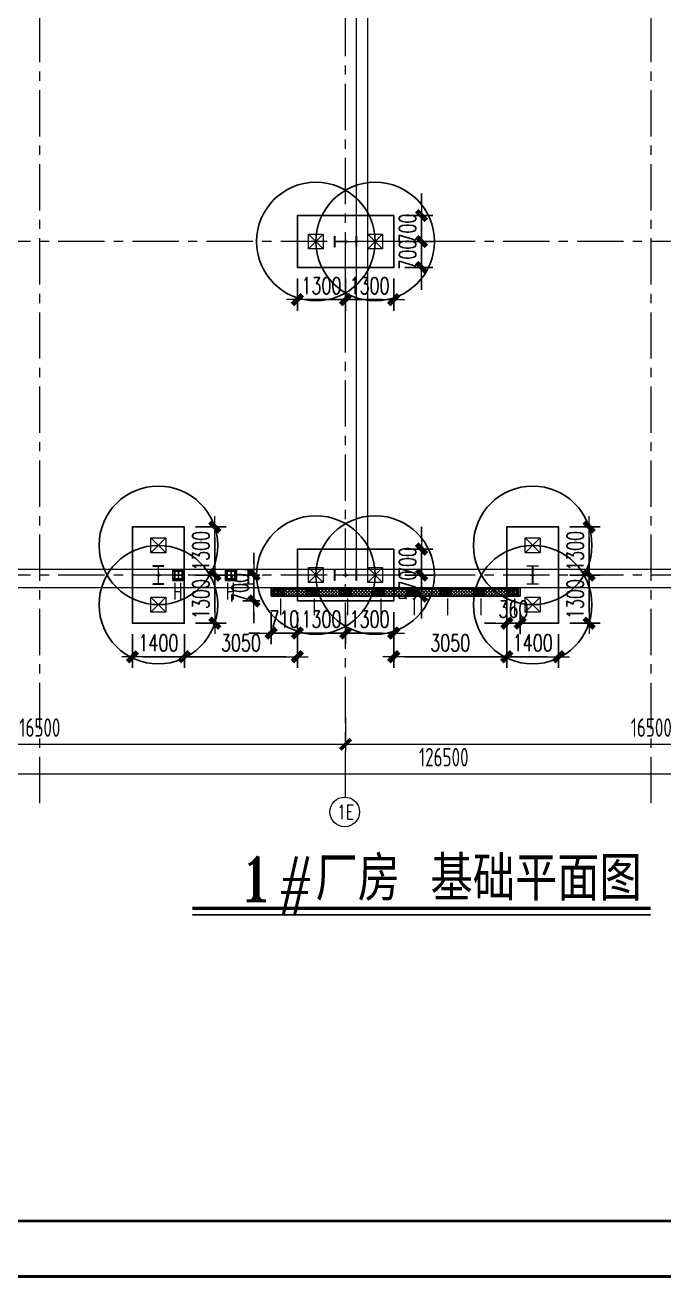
# Model space of a CAD drawing. Extents: x -1201378 to 2367219, y -619313 to 244905.
# Drawn here: x -157506 to -140267, y 118680 to 152495 of the extents above; entities that cross this region are included whole.
import ezdxf
from ezdxf.enums import TextEntityAlignment as Align

# ---------------------------------------------------------------- set-up
doc = ezdxf.new("R2010")
doc.units = 0
doc.header["$LTSCALE"] = 1000
doc.linetypes.add('CENTER', pattern=[2, 1.25, -0.25, 0.25, -0.25])
doc.layers.get('0').update_dxf_attribs({"linetype": 'CONTINUOUS'})
doc.layers.get('Defpoints').update_dxf_attribs({"linetype": 'CONTINUOUS'})
for name, color, linetype in [('0-cxFrame', 155, 'CONTINUOUS'), ('2钢材断面', 2, 'CONTINUOUS'), ('30预埋件', 30, 'CONTINUOUS'), ('40钢材投影', 40, 'CONTINUOUS'), ('ALT_CEN-0-30', 1, 'CENTER'), ('S-DOTE1', 140, 'CENTER'), ('S-HATCH1-W', 252, 'CONTINUOUS'), ('S-SS', 111, 'CONTINUOUS'), ('S-TEXT', 21, 'CONTINUOUS'), ('结构轮廓线', 1, 'CONTINUOUS')]:
    doc.layers.add(name, color=color, linetype=linetype)
for name, color, linetype, lineweight in [('0-cxText', 131, 'CONTINUOUS', 25), ('S-axis', 111, 'CONTINUOUS', 0), ('S-bkl', 4, 'CONTINUOUS', 0), ('S-col', 2, 'CONTINUOUS', 0), ('S-dim', 81, 'CONTINUOUS', 0), ('S-dote', 5, 'CENTER', 0), ('S-zhuang', 1, 'CONTINUOUS', 0)]:
    doc.layers.add(name, color=color, linetype=linetype, lineweight=lineweight)
doc.styles.add('_TCH_AXIS', font='COMPLEX', dxfattribs={"bigfont": 'GBCBIG'})
doc.styles.add('cx_tuming', font='simhei.ttf')
doc.styles.add('cx_tuqian1', font='')
doc.styles.add('DHTEXT-1', font='romans.shx', dxfattribs={"width": 0.7, "bigfont": 'chinese.shx'})
doc.styles.add('SS1', font='tj-romans1.shx', dxfattribs={"width": 0.7, "bigfont": 'tj-hztxt1.shx'})
doc.styles.add('TKZ1', font='tjromant.shx', dxfattribs={"width": 0.7, "bigfont": 'tjhts.shx'})
doc.styles.add('TSSD_Dimension', font='tssdeng.shx', dxfattribs={"width": 0.7, "bigfont": 'hztxt.shx'})
doc.styles.add('黑体', font='simhei.ttf', dxfattribs={"width": 0.8})
doc.styles.get('cx_tuqian1').set_extended_font_data('SimSun')
doc.dimstyles.new('S-150-ARCHI', dxfattribs={"dimscale": 150, "dimtxt": 3, "dimasz": 2, "dimexe": 2, "dimexo": 2, "dimgap": 1, "dimtad": 1, "dimdec": 0, "dimzin": 0, "dimdsep": 46, "dimtxsty": 'SS1', "dimblk1": 'TT', "dimblk2": 'TT', "dimsah": 1, "dimcen": 1, "dimclrd": 256, "dimclre": 256, "dimclrt": 256, "dimadec": 0, "dimazin": 0, "dimtfac": 1, "dimtdec": 0, "dimtix": 1, "dimtmove": 2, "dimatfit": 0, "dimldrblk": 'TT', "dimfxl": 2, "dimtolj": 1, "dimtzin": 0, "dimarcsym": 0})
doc.dimstyles.new('TSSD_200_200', dxfattribs={"dimtxt": 500, "dimasz": 200, "dimexe": 200, "dimexo": 500, "dimgap": 200, "dimtad": 1, "dimdec": 0, "dimzin": 0, "dimdsep": 46, "dimtxsty": 'TSSD_Dimension', "dimblk": 'ARCHTICK', "dimcen": 0, "dimdle": 200, "dimclrt": 7, "dimadec": 0, "dimazin": 0, "dimtfac": 1, "dimtdec": 0, "dimtix": 1, "dimtmove": 2, "dimatfit": 3, "dimfxl": 1, "dimtolj": 1, "dimtzin": 0, "dimarcsym": 0})

# ---------------------------------------------------------------- blocks, each defined once
blk = doc.blocks.new('TK22.A0 L(Dragon)')
at = {"layer": '0-cxFrame', "color": 7, "const_width": 0.5}
blk.add_lwpolyline([(0, 0), (-1486, 0), (-1486, 841), (0, 841)], close=True, dxfattribs=at)
at = {"layer": '0-cxFrame', "const_width": 0.5}
blk.add_lwpolyline([(-80, 10), (-1466, 10), (-1466, 831), (-80, 831)], close=True, dxfattribs=at)
at = {"style": '黑体', "flags": 4}
blk.add_attdef('图幅', text='', height=3.3, dxfattribs=at).set_placement((-40, 3), align=Align.RIGHT)
at = {"layer": '0-cxText', "flags": 4}
for tag, height, style, p in [('建设单位', 3.5, 'cx_tuming', (-45, 240)), ('项目名称', 3.5, 'cx_tuming', (-45, 210)), ('子项名称', 3.5, 'cx_tuming', (-45, 180)), ('工程编号', 3.3, 'cx_tuqian1', (-35, 165)), ('图名1', 3.5, 'cx_tuming', (-45, 87)), ('图名2', 3.5, 'cx_tuming', (-45, 79)), ('图名3', 3.5, 'cx_tuming', (-45, 71)), ('出图日期', 3.3, 'cx_tuqian1', (-39, 60)), ('专业', 3.3, 'cx_tuqian1', (-55, 52)), ('图号', 3.3, 'cx_tuqian1', (-55, 44)), ('版次', 3.3, 'cx_tuqian1', (-20, 44))]:
    blk.add_attdef(tag, text='', height=height, dxfattribs=dict(at, style=style)).set_placement(p, align=Align.MIDDLE)
at = {"layer": 'Defpoints', "color": 6, "flags": 4}
for tag, height, style, p in [('tufu', 3.3, '黑体', (-12, 12)), ('dwfname', 4, 'cx_tuqian1', (-80, 3))]:
    blk.add_attdef(tag, text='', height=height, dxfattribs=dict(at, style=style)).set_placement(p, align=Align.RIGHT)
blk = doc.blocks.new('_FZH')
at = {"layer": 'S-col'}
blk.add_lwpolyline([(-0.375, -0.188), (-0.375, 0.187), (-0.36, 0.187), (-0.36, 0.005), (0.36, 0.005), (0.36, 0.187), (0.375, 0.187), (0.375, -0.188), (0.36, -0.188), (0.36, -0.005), (-0.36, -0.005), (-0.36, -0.188)], close=True, dxfattribs=at)
blk = doc.blocks.new('w4234324')
at = {"layer": 'S-col', "xscale": 800.0000000000005, "yscale": 800.0000000000005, "zscale": 800.0000000000005}
for p in [(-193954, 750820), (-193954, 741820)]:
    blk.add_blockref('_FZH', p, dxfattribs=at)
blk = doc.blocks.new('S-ZHUANG-400')
at = {"layer": 'S-zhuang'}
for p, q in [((200, -200), (-200, 200)), ((-200, -200), (200, 200))]:
    blk.add_line(p, q, dxfattribs=at)
blk.add_lwpolyline([(-200, 200), (200, 200), (200, -200), (-200, -200)], close=True, dxfattribs=at)
blk = doc.blocks.new('CT2')
at = {"layer": 'Defpoints'}
for centre in [(-193625, -186366), (-193625, -187966)]:
    blk.add_circle(centre, 1600, dxfattribs=at)
at = {"layer": 'S-DOTE1', "ltscale": 0.25}
for p, q in [((-193565, -187166), (-193685, -187166)), ((-193625, -187226), (-193625, -187106))]:
    blk.add_line(p, q, dxfattribs=at)
at = {"layer": 'S-HATCH1-W'}
blk.add_lwpolyline([(-194325, -185866), (-192925, -185866), (-192925, -188466), (-194325, -188466)], close=True, dxfattribs=at)
at = {"layer": 'S-zhuang'}
for p in [(-193625, -186366), (-193625, -187966)]:
    blk.add_blockref('S-ZHUANG-400', p, dxfattribs=at)
blk = doc.blocks.new('_ArchTick')
at = {"color": 0, "linetype": 'ByBlock', "const_width": 0.5}
blk.add_lwpolyline([(-0.71, -0.71), (0.71, 0.71)], dxfattribs=at)
blk = doc.blocks.new('*D3026')
at = {"layer": 'Defpoints', "color": 0, "transparency": 16777216}
for p in [(-165358, 21687), (-148858, 21687), (-148858, 20460)]:
    blk.add_point(p, dxfattribs=at)
at = {"layer": 'S-axis', "color": 0, "lineweight": -2, "transparency": 16777216}
for p, q in [((-165358, 21187), (-165358, 20260)), ((-148858, 21187), (-148858, 20260)), ((-165558, 20460), (-148658, 20460))]:
    blk.add_line(p, q, dxfattribs=at)
at = {"layer": 'S-axis', "color": 0, "lineweight": -2, "transparency": 16777216, "xscale": 200, "yscale": 200, "zscale": 200, "rotation": 180}
blk.add_blockref('_ArchTick', (-165358, 20460), dxfattribs=at)
at = {"layer": 'S-axis', "color": 0, "lineweight": -2, "transparency": 16777216, "xscale": 200, "yscale": 200, "zscale": 200}
blk.add_blockref('_ArchTick', (-148858, 20460), dxfattribs=at)
at = {"layer": 'S-axis', "color": 7, "transparency": 16777216, "insert": (-157108, 20910), "char_height": 500, "attachment_point": 5, "style": 'TSSD_Dimension'}
blk.add_mtext('\\A1;16500', dxfattribs=at)
blk = doc.blocks.new('*D3027')
at = {"layer": 'Defpoints', "color": 0, "transparency": 16777216}
for p in [(-148858, 21687), (-132358, 21687), (-132358, 20460)]:
    blk.add_point(p, dxfattribs=at)
at = {"layer": 'S-axis', "color": 0, "lineweight": -2, "transparency": 16777216}
for p, q in [((-148858, 21187), (-148858, 20260)), ((-132358, 21187), (-132358, 20260)), ((-149058, 20460), (-132158, 20460))]:
    blk.add_line(p, q, dxfattribs=at)
at = {"layer": 'S-axis', "color": 0, "lineweight": -2, "transparency": 16777216, "xscale": 200, "yscale": 200, "zscale": 200, "rotation": 180}
blk.add_blockref('_ArchTick', (-148858, 20460), dxfattribs=at)
at = {"layer": 'S-axis', "color": 0, "lineweight": -2, "transparency": 16777216, "xscale": 200, "yscale": 200, "zscale": 200}
blk.add_blockref('_ArchTick', (-132358, 20460), dxfattribs=at)
at = {"layer": 'S-axis', "color": 7, "transparency": 16777216, "insert": (-140608, 20910), "char_height": 500, "attachment_point": 5, "style": 'TSSD_Dimension'}
blk.add_mtext('\\A1;16500', dxfattribs=at)
blk = doc.blocks.new('*D3034')
at = {"layer": 'Defpoints', "color": 0, "transparency": 16777216}
for p in [(-209458, 21587), (-82958, 21587), (-82958, 19660)]:
    blk.add_point(p, dxfattribs=at)
at = {"layer": 'S-axis', "color": 0, "lineweight": -2, "transparency": 16777216}
for p, q in [((-209458, 21087), (-209458, 19460)), ((-82958, 21087), (-82958, 19460)), ((-209658, 19660), (-82758, 19660))]:
    blk.add_line(p, q, dxfattribs=at)
at = {"layer": 'S-axis', "color": 0, "lineweight": -2, "transparency": 16777216, "xscale": 200, "yscale": 200, "zscale": 200, "rotation": 180}
blk.add_blockref('_ArchTick', (-209458, 19660), dxfattribs=at)
at = {"layer": 'S-axis', "color": 0, "lineweight": -2, "transparency": 16777216, "xscale": 200, "yscale": 200, "zscale": 200}
blk.add_blockref('_ArchTick', (-82958, 19660), dxfattribs=at)
at = {"layer": 'S-axis', "color": 7, "transparency": 16777216, "insert": (-146208, 20110), "char_height": 500, "attachment_point": 5, "style": 'TSSD_Dimension'}
blk.add_mtext('\\A1;126500', dxfattribs=at)
blk = doc.blocks.new('TT')
blk.add_line((-0.97, 0), (0.97, 0))
at = {"const_width": 0.45}
blk.add_lwpolyline([(-0.44, -0.44), (0.44, 0.44)], dxfattribs=at)
blk = doc.blocks.new('*D2550')
at = {"layer": 'Defpoints', "color": 0, "transparency": 16777216}
for p in [(-150158, 136952), (-148858, 136952), (-148858, 136085)]:
    blk.add_point(p, dxfattribs=at)
at = {"layer": 'S-dim', "lineweight": -2, "transparency": 16777216}
for p, q in [((-150158, 136652), (-150158, 135785)), ((-148858, 136652), (-148858, 135785)), ((-149858, 136085), (-149158, 136085))]:
    blk.add_line(p, q, dxfattribs=at)
at = {"layer": 'S-dim', "lineweight": -2, "transparency": 16777216, "xscale": 300, "yscale": 300, "zscale": 300, "rotation": 180}
blk.add_blockref('TT', (-150158, 136085), dxfattribs=at)
at = {"layer": 'S-dim', "lineweight": -2, "transparency": 16777216, "xscale": 300, "yscale": 300, "zscale": 300}
blk.add_blockref('TT', (-148858, 136085), dxfattribs=at)
at = {"layer": 'S-dim', "transparency": 16777216, "insert": (-149508, 136460), "char_height": 450, "attachment_point": 5, "style": 'SS1'}
blk.add_mtext('\\A1;1300', dxfattribs=at)
blk = doc.blocks.new('*D2551')
at = {"layer": 'Defpoints', "color": 0, "transparency": 16777216}
for p in [(-148858, 136952), (-147558, 136952), (-147558, 136085)]:
    blk.add_point(p, dxfattribs=at)
at = {"layer": 'S-dim', "lineweight": -2, "transparency": 16777216}
for p, q in [((-148858, 136652), (-148858, 135785)), ((-147558, 136652), (-147558, 135785)), ((-148558, 136085), (-147858, 136085))]:
    blk.add_line(p, q, dxfattribs=at)
at = {"layer": 'S-dim', "lineweight": -2, "transparency": 16777216, "xscale": 300, "yscale": 300, "zscale": 300, "rotation": 180}
blk.add_blockref('TT', (-148858, 136085), dxfattribs=at)
at = {"layer": 'S-dim', "lineweight": -2, "transparency": 16777216, "xscale": 300, "yscale": 300, "zscale": 300}
blk.add_blockref('TT', (-147558, 136085), dxfattribs=at)
at = {"layer": 'S-dim', "transparency": 16777216, "insert": (-148208, 136460), "char_height": 450, "attachment_point": 5, "style": 'SS1'}
blk.add_mtext('\\A1;1300', dxfattribs=at)
blk = doc.blocks.new('*D2552')
at = {"layer": 'Defpoints', "color": 0, "transparency": 16777216}
for p in [(-147558, 137652), (-146807, 137652), (-147558, 137082)]:
    blk.add_point(p, dxfattribs=at)
at = {"layer": 'S-dim', "lineweight": -2, "transparency": 16777216}
for p, q in [((-146807, 137952), (-146807, 138252)), ((-147258, 137652), (-146507, 137652)), ((-146807, 137082), (-146807, 137652)), ((-147258, 137082), (-146507, 137082)), ((-146807, 136782), (-146807, 136482))]:
    blk.add_line(p, q, dxfattribs=at)
at = {"layer": 'S-dim', "lineweight": -2, "transparency": 16777216, "xscale": 300, "yscale": 300, "zscale": 300}
for p, rotation in [((-146807, 137652), 270), ((-146807, 137082), 90)]:
    blk.add_blockref('TT', p, dxfattribs=dict(at, rotation=rotation))
at = {"layer": 'S-dim', "transparency": 16777216, "insert": (-147182, 137367), "char_height": 450, "attachment_point": 5, "rotation": 90, "style": 'SS1'}
blk.add_mtext('\\A1;570', dxfattribs=at)
blk = doc.blocks.new('*D2553')
at = {"layer": 'Defpoints', "color": 0, "transparency": 16777216}
for p in [(-147558, 138352), (-146807, 138352), (-147558, 137652)]:
    blk.add_point(p, dxfattribs=at)
at = {"layer": 'S-dim', "lineweight": -2, "transparency": 16777216}
for p, q in [((-146807, 138652), (-146807, 138952)), ((-147258, 138352), (-146507, 138352)), ((-146807, 137652), (-146807, 138352)), ((-147258, 137652), (-146507, 137652)), ((-146807, 137352), (-146807, 137052))]:
    blk.add_line(p, q, dxfattribs=at)
at = {"layer": 'S-dim', "lineweight": -2, "transparency": 16777216, "xscale": 300, "yscale": 300, "zscale": 300}
for p, rotation in [((-146807, 138352), 270), ((-146807, 137652), 90)]:
    blk.add_blockref('TT', p, dxfattribs=dict(at, rotation=rotation))
at = {"layer": 'S-dim', "transparency": 16777216, "insert": (-147182, 138002), "char_height": 450, "attachment_point": 5, "rotation": 90, "style": 'SS1'}
blk.add_mtext('\\A1;700', dxfattribs=at)
blk = doc.blocks.new('*D2578')
at = {"layer": 'Defpoints', "color": 0, "transparency": 16777216}
for p in [(-150158, 145952), (-148858, 145952), (-148858, 145085)]:
    blk.add_point(p, dxfattribs=at)
at = {"layer": 'S-dim', "lineweight": -2, "transparency": 16777216}
for p, q in [((-150158, 145652), (-150158, 144785)), ((-148858, 145652), (-148858, 144785)), ((-149858, 145085), (-149158, 145085))]:
    blk.add_line(p, q, dxfattribs=at)
at = {"layer": 'S-dim', "lineweight": -2, "transparency": 16777216, "xscale": 300, "yscale": 300, "zscale": 300, "rotation": 180}
blk.add_blockref('TT', (-150158, 145085), dxfattribs=at)
at = {"layer": 'S-dim', "lineweight": -2, "transparency": 16777216, "xscale": 300, "yscale": 300, "zscale": 300}
blk.add_blockref('TT', (-148858, 145085), dxfattribs=at)
at = {"layer": 'S-dim', "transparency": 16777216, "insert": (-149508, 145460), "char_height": 450, "attachment_point": 5, "style": 'SS1'}
blk.add_mtext('\\A1;1300', dxfattribs=at)
blk = doc.blocks.new('*D2579')
at = {"layer": 'Defpoints', "color": 0, "transparency": 16777216}
for p in [(-148858, 145952), (-147558, 145952), (-147558, 145085)]:
    blk.add_point(p, dxfattribs=at)
at = {"layer": 'S-dim', "lineweight": -2, "transparency": 16777216}
for p, q in [((-148858, 145652), (-148858, 144785)), ((-147558, 145652), (-147558, 144785)), ((-148558, 145085), (-147858, 145085))]:
    blk.add_line(p, q, dxfattribs=at)
at = {"layer": 'S-dim', "lineweight": -2, "transparency": 16777216, "xscale": 300, "yscale": 300, "zscale": 300, "rotation": 180}
blk.add_blockref('TT', (-148858, 145085), dxfattribs=at)
at = {"layer": 'S-dim', "lineweight": -2, "transparency": 16777216, "xscale": 300, "yscale": 300, "zscale": 300}
blk.add_blockref('TT', (-147558, 145085), dxfattribs=at)
at = {"layer": 'S-dim', "transparency": 16777216, "insert": (-148208, 145460), "char_height": 450, "attachment_point": 5, "style": 'SS1'}
blk.add_mtext('\\A1;1300', dxfattribs=at)
blk = doc.blocks.new('*D2580')
at = {"layer": 'Defpoints', "color": 0, "transparency": 16777216}
for p in [(-147558, 146652), (-146807, 146652), (-147558, 145952)]:
    blk.add_point(p, dxfattribs=at)
at = {"layer": 'S-dim', "lineweight": -2, "transparency": 16777216}
for p, q in [((-146807, 146952), (-146807, 147252)), ((-147258, 146652), (-146507, 146652)), ((-146807, 145952), (-146807, 146652)), ((-147258, 145952), (-146507, 145952)), ((-146807, 145652), (-146807, 145352))]:
    blk.add_line(p, q, dxfattribs=at)
at = {"layer": 'S-dim', "lineweight": -2, "transparency": 16777216, "xscale": 300, "yscale": 300, "zscale": 300}
for p, rotation in [((-146807, 146652), 270), ((-146807, 145952), 90)]:
    blk.add_blockref('TT', p, dxfattribs=dict(at, rotation=rotation))
at = {"layer": 'S-dim', "transparency": 16777216, "insert": (-147182, 146302), "char_height": 450, "attachment_point": 5, "rotation": 90, "style": 'SS1'}
blk.add_mtext('\\A1;700', dxfattribs=at)
blk = doc.blocks.new('*D2581')
at = {"layer": 'Defpoints', "color": 0, "transparency": 16777216}
for p in [(-147558, 147352), (-146807, 147352), (-147558, 146652)]:
    blk.add_point(p, dxfattribs=at)
at = {"layer": 'S-dim', "lineweight": -2, "transparency": 16777216}
for p, q in [((-146807, 147652), (-146807, 147952)), ((-147258, 147352), (-146507, 147352)), ((-146807, 146652), (-146807, 147352)), ((-147258, 146652), (-146507, 146652)), ((-146807, 146352), (-146807, 146052))]:
    blk.add_line(p, q, dxfattribs=at)
at = {"layer": 'S-dim', "lineweight": -2, "transparency": 16777216, "xscale": 300, "yscale": 300, "zscale": 300}
for p, rotation in [((-146807, 147352), 270), ((-146807, 146652), 90)]:
    blk.add_blockref('TT', p, dxfattribs=dict(at, rotation=rotation))
at = {"layer": 'S-dim', "transparency": 16777216, "insert": (-147182, 147002), "char_height": 450, "attachment_point": 5, "rotation": 90, "style": 'SS1'}
blk.add_mtext('\\A1;700', dxfattribs=at)
blk = doc.blocks.new('*D2839')
at = {"layer": 'Defpoints', "color": 0, "transparency": 16777216}
for p in [(-154608, 136352), (-153208, 136352), (-153208, 135446)]:
    blk.add_point(p, dxfattribs=at)
at = {"layer": 'S-dim', "lineweight": -2, "transparency": 16777216}
for p, q in [((-154608, 136052), (-154608, 135146)), ((-153208, 136052), (-153208, 135146)), ((-154308, 135446), (-153508, 135446))]:
    blk.add_line(p, q, dxfattribs=at)
at = {"layer": 'S-dim', "lineweight": -2, "transparency": 16777216, "xscale": 300, "yscale": 300, "zscale": 300, "rotation": 180}
blk.add_blockref('TT', (-154608, 135446), dxfattribs=at)
at = {"layer": 'S-dim', "lineweight": -2, "transparency": 16777216, "xscale": 300, "yscale": 300, "zscale": 300}
blk.add_blockref('TT', (-153208, 135446), dxfattribs=at)
at = {"layer": 'S-dim', "transparency": 16777216, "insert": (-153908, 135821), "char_height": 450, "attachment_point": 5, "style": 'SS1'}
blk.add_mtext('\\A1;1400', dxfattribs=at)
blk = doc.blocks.new('*D2840')
at = {"layer": 'Defpoints', "color": 0, "transparency": 16777216}
for p in [(-153208, 136352), (-150158, 136371), (-150158, 135446)]:
    blk.add_point(p, dxfattribs=at)
at = {"layer": 'S-dim', "lineweight": -2, "transparency": 16777216}
for p, q in [((-153208, 136052), (-153208, 135146)), ((-150158, 136071), (-150158, 135146)), ((-152908, 135446), (-150458, 135446))]:
    blk.add_line(p, q, dxfattribs=at)
at = {"layer": 'S-dim', "lineweight": -2, "transparency": 16777216, "xscale": 300, "yscale": 300, "zscale": 300, "rotation": 180}
blk.add_blockref('TT', (-153208, 135446), dxfattribs=at)
at = {"layer": 'S-dim', "lineweight": -2, "transparency": 16777216, "xscale": 300, "yscale": 300, "zscale": 300}
blk.add_blockref('TT', (-150158, 135446), dxfattribs=at)
at = {"layer": 'S-dim', "transparency": 16777216, "insert": (-151683, 135821), "char_height": 450, "attachment_point": 5, "style": 'SS1'}
blk.add_mtext('\\A1;3050', dxfattribs=at)
blk = doc.blocks.new('*D2841')
at = {"layer": 'Defpoints', "color": 0, "transparency": 16777216}
for p in [(-153208, 137652), (-152384, 137652), (-153208, 136352)]:
    blk.add_point(p, dxfattribs=at)
at = {"layer": 'S-dim', "lineweight": -2, "transparency": 16777216}
for p, q in [((-152908, 137652), (-152084, 137652)), ((-152384, 136652), (-152384, 137352)), ((-152908, 136352), (-152084, 136352))]:
    blk.add_line(p, q, dxfattribs=at)
at = {"layer": 'S-dim', "lineweight": -2, "transparency": 16777216, "xscale": 300, "yscale": 300, "zscale": 300}
for p, rotation in [((-152384, 137652), 90), ((-152384, 136352), 270)]:
    blk.add_blockref('TT', p, dxfattribs=dict(at, rotation=rotation))
at = {"layer": 'S-dim', "transparency": 16777216, "insert": (-152759, 137002), "char_height": 450, "attachment_point": 5, "rotation": 90, "style": 'SS1'}
blk.add_mtext('\\A1;1300', dxfattribs=at)
blk = doc.blocks.new('*D2842')
at = {"layer": 'Defpoints', "color": 0, "transparency": 16777216}
for p in [(-153208, 138952), (-152384, 138952), (-153208, 137652)]:
    blk.add_point(p, dxfattribs=at)
at = {"layer": 'S-dim', "lineweight": -2, "transparency": 16777216}
for p, q in [((-152908, 138952), (-152084, 138952)), ((-152384, 137952), (-152384, 138652)), ((-152908, 137652), (-152084, 137652))]:
    blk.add_line(p, q, dxfattribs=at)
at = {"layer": 'S-dim', "lineweight": -2, "transparency": 16777216, "xscale": 300, "yscale": 300, "zscale": 300}
for p, rotation in [((-152384, 138952), 90), ((-152384, 137652), 270)]:
    blk.add_blockref('TT', p, dxfattribs=dict(at, rotation=rotation))
at = {"layer": 'S-dim', "transparency": 16777216, "insert": (-152759, 138302), "char_height": 450, "attachment_point": 5, "rotation": 90, "style": 'SS1'}
blk.add_mtext('\\A1;1300', dxfattribs=at)
blk = doc.blocks.new('*D2850')
at = {"layer": 'Defpoints', "color": 0, "transparency": 16777216}
for p in [(-144508, 136352), (-143108, 136352), (-143108, 135446)]:
    blk.add_point(p, dxfattribs=at)
at = {"layer": 'S-dim', "lineweight": -2, "transparency": 16777216}
for p, q in [((-144508, 136052), (-144508, 135146)), ((-143108, 136052), (-143108, 135146)), ((-144208, 135446), (-143408, 135446))]:
    blk.add_line(p, q, dxfattribs=at)
at = {"layer": 'S-dim', "lineweight": -2, "transparency": 16777216, "xscale": 300, "yscale": 300, "zscale": 300, "rotation": 180}
blk.add_blockref('TT', (-144508, 135446), dxfattribs=at)
at = {"layer": 'S-dim', "lineweight": -2, "transparency": 16777216, "xscale": 300, "yscale": 300, "zscale": 300}
blk.add_blockref('TT', (-143108, 135446), dxfattribs=at)
at = {"layer": 'S-dim', "transparency": 16777216, "insert": (-143808, 135821), "char_height": 450, "attachment_point": 5, "style": 'SS1'}
blk.add_mtext('\\A1;1400', dxfattribs=at)
blk = doc.blocks.new('*D2851')
at = {"layer": 'Defpoints', "color": 0, "transparency": 16777216}
for p in [(-143108, 137652), (-142284, 137652), (-143108, 136352)]:
    blk.add_point(p, dxfattribs=at)
at = {"layer": 'S-dim', "lineweight": -2, "transparency": 16777216}
for p, q in [((-142808, 137652), (-141984, 137652)), ((-142284, 136652), (-142284, 137352)), ((-142808, 136352), (-141984, 136352))]:
    blk.add_line(p, q, dxfattribs=at)
at = {"layer": 'S-dim', "lineweight": -2, "transparency": 16777216, "xscale": 300, "yscale": 300, "zscale": 300}
for p, rotation in [((-142284, 137652), 90), ((-142284, 136352), 270)]:
    blk.add_blockref('TT', p, dxfattribs=dict(at, rotation=rotation))
at = {"layer": 'S-dim', "transparency": 16777216, "insert": (-142659, 137002), "char_height": 450, "attachment_point": 5, "rotation": 90, "style": 'SS1'}
blk.add_mtext('\\A1;1300', dxfattribs=at)
blk = doc.blocks.new('*D2852')
at = {"layer": 'Defpoints', "color": 0, "transparency": 16777216}
for p in [(-143108, 138952), (-142284, 138952), (-143108, 137652)]:
    blk.add_point(p, dxfattribs=at)
at = {"layer": 'S-dim', "lineweight": -2, "transparency": 16777216}
for p, q in [((-142808, 138952), (-141984, 138952)), ((-142284, 137952), (-142284, 138652)), ((-142808, 137652), (-141984, 137652))]:
    blk.add_line(p, q, dxfattribs=at)
at = {"layer": 'S-dim', "lineweight": -2, "transparency": 16777216, "xscale": 300, "yscale": 300, "zscale": 300}
for p, rotation in [((-142284, 138952), 90), ((-142284, 137652), 270)]:
    blk.add_blockref('TT', p, dxfattribs=dict(at, rotation=rotation))
at = {"layer": 'S-dim', "transparency": 16777216, "insert": (-142659, 138302), "char_height": 450, "attachment_point": 5, "rotation": 90, "style": 'SS1'}
blk.add_mtext('\\A1;1300', dxfattribs=at)
blk = doc.blocks.new('*D2853')
at = {"layer": 'Defpoints', "color": 0, "transparency": 16777216}
for p in [(-147558, 136352), (-144508, 136352), (-147558, 135446)]:
    blk.add_point(p, dxfattribs=at)
at = {"layer": 'S-dim', "lineweight": -2, "transparency": 16777216}
for p, q in [((-147558, 136052), (-147558, 135146)), ((-144508, 136052), (-144508, 135146)), ((-144808, 135446), (-147258, 135446))]:
    blk.add_line(p, q, dxfattribs=at)
at = {"layer": 'S-dim', "lineweight": -2, "transparency": 16777216, "xscale": 300, "yscale": 300, "zscale": 300, "rotation": 180}
blk.add_blockref('TT', (-147558, 135446), dxfattribs=at)
at = {"layer": 'S-dim', "lineweight": -2, "transparency": 16777216, "xscale": 300, "yscale": 300, "zscale": 300}
blk.add_blockref('TT', (-144508, 135446), dxfattribs=at)
at = {"layer": 'S-dim', "transparency": 16777216, "insert": (-146033, 135821), "char_height": 450, "attachment_point": 5, "style": 'SS1'}
blk.add_mtext('\\A1;3050', dxfattribs=at)
blk = doc.blocks.new('*D6503')
at = {"layer": 'Defpoints', "color": 0, "transparency": 16777216}
for p in [(-150868, 136952), (-150158, 136952), (-150158, 136085)]:
    blk.add_point(p, dxfattribs=at)
at = {"layer": 'S-dim', "lineweight": -2, "transparency": 16777216}
for p, q in [((-150868, 136652), (-150868, 135785)), ((-150158, 136652), (-150158, 135785)), ((-151168, 136085), (-151468, 136085)), ((-150868, 136085), (-150158, 136085)), ((-149858, 136085), (-149558, 136085))]:
    blk.add_line(p, q, dxfattribs=at)
at = {"layer": 'S-dim', "lineweight": -2, "transparency": 16777216, "xscale": 300, "yscale": 300, "zscale": 300}
blk.add_blockref('TT', (-150868, 136085), dxfattribs=at)
at = {"layer": 'S-dim', "lineweight": -2, "transparency": 16777216, "xscale": 300, "yscale": 300, "zscale": 300, "rotation": 180}
blk.add_blockref('TT', (-150158, 136085), dxfattribs=at)
at = {"layer": 'S-dim', "transparency": 16777216, "insert": (-150513, 136460), "char_height": 450, "attachment_point": 5, "style": 'SS1'}
blk.add_mtext('\\A1;710', dxfattribs=at)
blk = doc.blocks.new('*D6504')
at = {"layer": 'Defpoints', "color": 0, "transparency": 16777216}
for p in [(-151330, 137652), (-150868, 137652), (-150868, 136952)]:
    blk.add_point(p, dxfattribs=at)
at = {"layer": 'S-dim', "lineweight": -2, "transparency": 16777216}
for p, q in [((-151330, 137952), (-151330, 138252)), ((-151168, 137652), (-151630, 137652)), ((-151330, 136952), (-151330, 137652)), ((-151168, 136952), (-151630, 136952)), ((-151330, 136652), (-151330, 136352))]:
    blk.add_line(p, q, dxfattribs=at)
at = {"layer": 'S-dim', "lineweight": -2, "transparency": 16777216, "xscale": 300, "yscale": 300, "zscale": 300}
for p, rotation in [((-151330, 137652), 270), ((-151330, 136952), 90)]:
    blk.add_blockref('TT', p, dxfattribs=dict(at, rotation=rotation))
at = {"layer": 'S-dim', "transparency": 16777216, "insert": (-151705, 137302), "char_height": 450, "attachment_point": 5, "rotation": 90, "style": 'SS1'}
blk.add_mtext('\\A1;700', dxfattribs=at)
blk = doc.blocks.new('*D6505')
at = {"layer": 'Defpoints', "color": 0, "transparency": 16777216}
for p in [(-144508, 136952), (-144148, 136952), (-144508, 136352)]:
    blk.add_point(p, dxfattribs=at)
at = {"layer": 'S-dim', "lineweight": -2, "transparency": 16777216}
for p, q in [((-144508, 136652), (-144508, 136052)), ((-144148, 136652), (-144148, 136052)), ((-144808, 136352), (-145108, 136352)), ((-144148, 136352), (-144508, 136352)), ((-143848, 136352), (-143548, 136352))]:
    blk.add_line(p, q, dxfattribs=at)
at = {"layer": 'S-dim', "lineweight": -2, "transparency": 16777216, "xscale": 300, "yscale": 300, "zscale": 300}
blk.add_blockref('TT', (-144508, 136352), dxfattribs=at)
at = {"layer": 'S-dim', "lineweight": -2, "transparency": 16777216, "xscale": 300, "yscale": 300, "zscale": 300, "rotation": 180}
blk.add_blockref('TT', (-144148, 136352), dxfattribs=at)
at = {"layer": 'S-dim', "transparency": 16777216, "insert": (-144328, 136727), "char_height": 450, "attachment_point": 5, "style": 'SS1'}
blk.add_mtext('\\A1;360', dxfattribs=at)
blk = doc.blocks.new('1号厂房一层')
at = {"layer": '结构轮廓线', "color": 1, "ltscale": 500}
for p, q in [((-150868, 437082), (-150868, 437302)), ((-144148, 437082), (-144148, 437302)), ((-150868, 437082), (-144148, 437082)), ((-150818, 437082), (-144198, 437082))]:
    blk.add_line(p, q, dxfattribs=at)
blk = doc.blocks.new('20250903183753')
at = {"layer": '2钢材断面'}
for p, q in [((150, 0), (-150, 0)), ((-150, 0), (-150, -300)), ((150, -300), (150, 0)), ((-150, -300), (150, -300))]:
    blk.add_line(p, q, dxfattribs=at)
at = {"layer": '40钢材投影'}
for centre, radius in [((-100, -50), 12), ((-100, -150), 12), ((-100, -250), 12), ((-100, -50), 6), ((-100, -150), 6), ((-100, -250), 6), ((0, -50), 12), ((0, -150), 12), ((0, -250), 12), ((0, -50), 6), ((0, -150), 6), ((0, -250), 6), ((100, -50), 12), ((100, -150), 12), ((100, -251), 12), ((100, -50), 6), ((100, -150), 6), ((100, -251), 6)]:
    blk.add_circle(centre, radius, dxfattribs=at)
at = {"layer": 'ALT_CEN-0-30', "ltscale": 20}
for p, q in [((-100, 0), (-100, -300)), ((0, 0), (0, -300)), ((100, 0), (100, -300)), ((-150, -50), (150, -50)), ((-150, -150), (150, -150)), ((-150, -250), (150, -250))]:
    blk.add_line(p, q, dxfattribs=at)
blk = doc.blocks.new('20250903183821')
at = {"ltscale": 50}
blk.add_blockref('20250903183753', (0, 0), dxfattribs=at)
at = {"layer": '30预埋件', "style": 'DHTEXT-1', "text_generation_flag": 6, "width": 0.55}
blk.add_attdef('B', (-105, 65), '', height=450, rotation=180, dxfattribs=at)
blk = doc.blocks.new('20250902145151')
at = {"layer": '2钢材断面'}
for p, q in [((150, 100), (-150, 100)), ((-150, 100), (-150, -100)), ((150, -100), (150, 100)), ((-150, -100), (150, -100))]:
    blk.add_line(p, q, dxfattribs=at)
at = {"layer": '40钢材投影'}
for centre, radius in [((-100, 50), 10), ((-100, 50), 5), ((0, 50), 10), ((0, 50), 5), ((100, 50), 10), ((100, 50), 5), ((-100, -50), 10), ((-100, -50), 5), ((0, -50), 10), ((0, -50), 5), ((100, -50), 10), ((100, -50), 5)]:
    blk.add_circle(centre, radius, dxfattribs=at)
at = {"layer": 'ALT_CEN-0-30', "ltscale": 20}
for p, q in [((-150, 50), (150, 50)), ((-100, 100), (-100, -100)), ((0, 100), (0, -100)), ((100, 100), (100, -100)), ((-150, -50), (150, -50))]:
    blk.add_line(p, q, dxfattribs=at)
blk = doc.blocks.new('20250912153858')
at = {"ltscale": 50}
blk.add_blockref('20250902145151', (0, 100), dxfattribs=at)
at = {"layer": '30预埋件', "style": 'DHTEXT-1', "text_generation_flag": 6, "width": 0.55}
blk.add_attdef('B', (105, -65), '', height=450, dxfattribs=at)
blk = doc.blocks.new('A$Ce592290a')
at = {"layer": 'S-col', "color": 1}
blk.add_lwpolyline([(57500, -90238), (57500, -90250), (57250, -90250), (57250, -90238), (57371, -90238), (57371, -89862), (57250, -89862), (57250, -89850), (57500, -89850), (57500, -89862), (57379, -89862), (57379, -90238)], close=True, dxfattribs=at)
blk = doc.blocks.new('1#轴网')
at = {"layer": 'S-axis'}
blk.add_circle((-148881.2, 18633.1), 400, dxfattribs=at)
at = {"layer": 'S-dote'}
for p, q in [((-157108.5, 18867), (-157108.5, 124689.3)), ((-148858.5, 19032.5), (-148858.5, 124689.3)), ((-140608.5, 18867), (-140608.5, 124689.3)), ((-99358.5, 34027), (-216950.7, 34027)), ((-99358.5, 25027), (-216950.7, 25027))]:
    blk.add_line(p, q, dxfattribs=at)
at = {"layer": 'S-axis', "style": '_TCH_AXIS', "width": 0.705882}
blk.add_text('1E', height=387.75, dxfattribs=at).set_placement((-149083.3, 18439.2))
at = {"layer": 'S-axis'}
for p1, p2, distance, picture, middle in [((-165358.5, 21687), (-148858.5, 21687), -1226.7, '*D3026', (-157108.5, 20910.3)), ((-148858.5, 21687), (-132358.5, 21687), -1226.7, '*D3027', (-140608.5, 20910.3)), ((-209458.5, 21587), (-82958.5, 21587), -1926.7, '*D3034', (-146208.5, 20110.3))]:
    dim = blk.add_aligned_dim(p1=p1, p2=p2, distance=distance, dimstyle='TSSD_200_200', dxfattribs=at)
    dim.commit()
    dim.dimension.update_dxf_attribs({"geometry": picture, "text_midpoint": middle})

msp = doc.modelspace()

# ---------------------------------------------------------------- hatches: boundary and pattern name
at = {"layer": 'S-HATCH1-W'}
h = msp.add_hatch(dxfattribs=at)
h.set_pattern_fill('ANSI37', color=256, scale=20)
h.set_pattern_definition([(45, (54550.04, 392900.15), (-44.90128, 44.90128), []), (135, (54550.04, 392900.15), (-44.90128, -44.90128), [])])
h.paths.add_polyline_path([(-144198.4, 137081.9), (-144198.4, 137281.9), (-150818.4, 137281.9), (-150818.4, 137081.9)])

# ---------------------------------------------------------------- linework, layer by layer
at = {"layer": 'S-bkl'}
msp.add_line((-148558.5, 137651.8), (-148558.5, 227651.8), dxfattribs=at)
for points in [[(-148258.5, 137651.8), (-148258.5, 227651.8)], [(-100458.5, 137801.8), (-208914.4, 137801.8)], [(-100458.5, 137301.8), (-208914.4, 137301.8)]]:
    msp.add_lwpolyline(points, dxfattribs=at)
at = {"layer": 'S-col'}
for points in [[(-154058.5, 137401.8), (-153758.5, 137401.8), (-153758.5, 137413.8), (-153904.5, 137413.8), (-153904.5, 137889.8), (-153758.5, 137889.8), (-153758.5, 137901.8), (-154058.5, 137901.8), (-154058.5, 137889.8), (-153912.5, 137889.8), (-153912.5, 137413.8), (-154058.5, 137413.8)], [(-143658.5, 137401.8), (-143958.5, 137401.8), (-143958.5, 137413.8), (-143812.5, 137413.8), (-143812.5, 137889.8), (-143958.5, 137889.8), (-143958.5, 137901.8), (-143658.5, 137901.8), (-143658.5, 137889.8), (-143804.5, 137889.8), (-143804.5, 137413.8), (-143658.5, 137413.8)]]:
    msp.add_lwpolyline(points, close=True, dxfattribs=at)
at = {"layer": 'S-HATCH1-W'}
msp.add_lwpolyline([(-150818.4, 137281.9), (-144198.4, 137281.9), (-144198.4, 137081.9), (-150818.4, 137081.9)], close=True, dxfattribs=at)
at = {"layer": 'S-TEXT'}
msp.add_line((-152992, 128477.5), (-140631, 128477.5), dxfattribs=at)
at = {"layer": 'S-TEXT', "const_width": 90}
msp.add_lwpolyline([(-152992, 128657.5), (-140625.4, 128657.5)], dxfattribs=at)

# ---------------------------------------------------------------- block references
at = {"ltscale": 500, "rotation": 180}
for p in [(-153368.4, 137501.8), (-151948.4, 137501.8)]:
    msp.add_blockref('20250903183821', p, dxfattribs=at).add_auto_attribs({'B': 'H'})
at = {"layer": '0-cxFrame', "xscale": 150, "yscale": 150, "zscale": 150}
msp.add_blockref('TK22.A0 L(Dragon)', (-32818.2, 118717.3), dxfattribs=at)
at = {"layer": 'S-axis'}
msp.add_blockref('1#轴网', (0, 112624.8), dxfattribs=at)
at = {"layer": 'S-col'}
msp.add_blockref('w4234324', (45095.7, -604168.2), dxfattribs=at)
at = {"layer": 'S-SS'}
for name, p in [('1号厂房一层', (0, -300000)), ('A$Ce592290a', (-208858.4, 227651.8))]:
    msp.add_blockref(name, p, dxfattribs=at)
at = {"layer": 'S-zhuang', "rotation": 90}
for p in [(-336024.7, 340276.6), (-336024.7, 331276.6)]:
    msp.add_blockref('CT2', p, dxfattribs=at)
at = {"layer": 'S-zhuang'}
for p in [(39716.3, 324818), (49816.3, 324818)]:
    msp.add_blockref('CT2', p, dxfattribs=at)
at = {"layer": '结构轮廓线', "ltscale": 500}
for p in [(-150668.4, 137081.9), (-149758.4, 137081.9), (-148858.4, 137081.9), (-147958.4, 137081.9), (-147058.4, 137081.9), (-146158.4, 137081.9), (-145258.4, 137081.9), (-144348.4, 137081.9)]:
    msp.add_blockref('20250912153858', p, dxfattribs=at).add_auto_attribs({'B': 'I'})

# ---------------------------------------------------------------- texts
at = {"layer": 'S-TEXT', "style": 'TKZ1'}
msp.add_text('1#厂房 基础平面图', height=1200, dxfattribs=at).set_placement((-140865.8, 128858.4), align=Align.RIGHT)

# ---------------------------------------------------------------- dimensions: what is measured, and where the dimension line sits
at = {"layer": 'S-dim'}
for base, p1, p2, picture, middle in [((-146806.7, 147351.8), (-147558.5, 146651.8), (-147558.5, 147351.8), '*D2581', (-147181.7, 147001.8)), ((-146806.7, 146651.8), (-147558.5, 145951.8), (-147558.5, 146651.8), '*D2580', (-147181.7, 146301.8)), ((-152383.5, 138951.8), (-153208.5, 137651.8), (-153208.5, 138951.8), '*D2842', (-152758.5, 138301.8)), ((-142283.5, 138951.8), (-143108.5, 137651.8), (-143108.5, 138951.8), '*D2852', (-142658.5, 138301.8)), ((-146806.7, 138351.8), (-147558.5, 137651.8), (-147558.5, 138351.8), '*D2553', (-147181.7, 138001.8)), ((-151329.9, 137651.8), (-150868.4, 136951.8), (-150868.4, 137651.8), '*D6504', (-151704.9, 137301.8)), ((-146806.7, 137651.8), (-147558.5, 137081.8), (-147558.5, 137651.8), '*D2552', (-147181.7, 137366.8)), ((-152383.5, 137651.8), (-153208.5, 136351.8), (-153208.5, 137651.8), '*D2841', (-152758.5, 137001.8)), ((-142283.5, 137651.8), (-143108.5, 136351.8), (-143108.5, 137651.8), '*D2851', (-142658.5, 137001.8))]:
    dim = msp.add_linear_dim(base=base, p1=p1, p2=p2, angle=90, dimstyle='S-150-ARCHI', dxfattribs=at)
    dim.commit()
    dim.dimension.update_dxf_attribs({"geometry": picture, "text_midpoint": middle})
for base, p1, p2, picture, middle in [((-148858.5, 145085.2), (-150158.5, 145951.8), (-148858.5, 145951.8), '*D2578', (-149508.5, 145460.2)), ((-147558.5, 145085.2), (-148858.5, 145951.8), (-147558.5, 145951.8), '*D2579', (-148208.5, 145460.2)), ((-144508.5, 136351.8), (-144148.4, 136951.8), (-144508.5, 136951.8), '*D6505', (-144328.4, 136726.8)), ((-150158.5, 136085.2), (-150868.4, 136951.8), (-150158.5, 136951.8), '*D6503', (-150513.4, 136460.2)), ((-148858.5, 136085.2), (-150158.5, 136951.8), (-148858.5, 136951.8), '*D2550', (-149508.5, 136460.2)), ((-147558.5, 136085.2), (-148858.5, 136951.8), (-147558.5, 136951.8), '*D2551', (-148208.5, 136460.2)), ((-153208.5, 135446.1), (-154608.5, 136351.8), (-153208.5, 136351.8), '*D2839', (-153908.5, 135821.1)), ((-150158.5, 135446.1), (-153208.5, 136351.8), (-150158.5, 136371), '*D2840', (-151683.5, 135821.1)), ((-147558.5, 135446.1), (-144508.5, 136351.8), (-147558.5, 136351.8), '*D2853', (-146033.5, 135821.1)), ((-143108.5, 135446.1), (-144508.5, 136351.8), (-143108.5, 136351.8), '*D2850', (-143808.5, 135821.1))]:
    dim = msp.add_linear_dim(base=base, p1=p1, p2=p2, dimstyle='S-150-ARCHI', dxfattribs=at)
    dim.commit()
    dim.dimension.update_dxf_attribs({"geometry": picture, "text_midpoint": middle})

doc.saveas('drawing.dxf')
